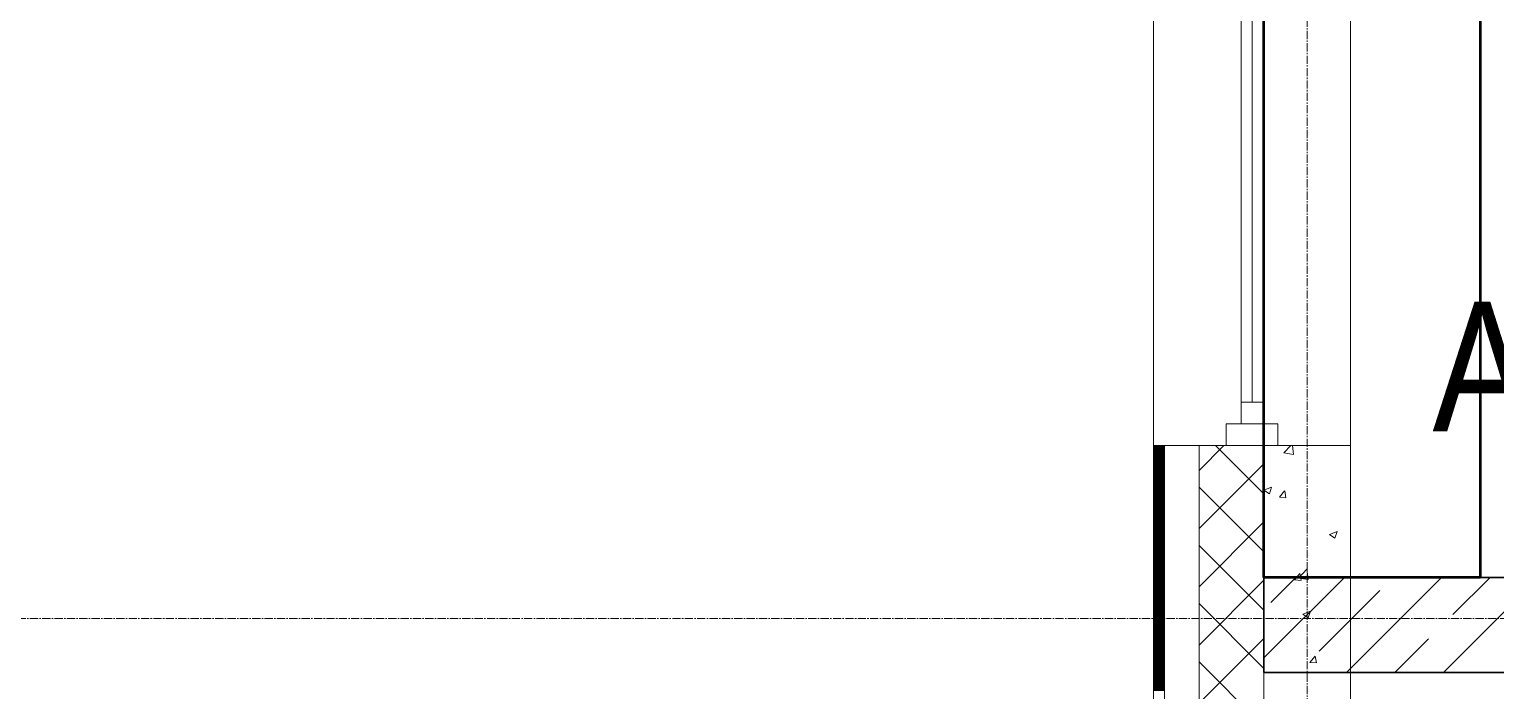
# Model space of a CAD drawing. Header units: millimetres. Extents: x -24360 to 609566, y -391049 to 148426.
# Drawn here: x -2955 to 436, y 64033 to 65562 of the extents above; entities that cross this region are included whole.
import ezdxf
from ezdxf.enums import TextEntityAlignment as Align

# ---------------------------------------------------------------- set-up
doc = ezdxf.new("R2010")
doc.units = ezdxf.units.MM
doc.linetypes.add('CENTER2', pattern=[28.575, 19.05, -3.175, 3.175, -3.175])
for name, color, linetype, lineweight, true_color in [('A-AREA', 7, 'Continuous', 15, 0x7f7f7f), ('АР_Оси_РД_100', 7, 'Continuous', 0, 0x525252), ('РД_Оси_100', 7, 'Continuous', 0, 0x525252)]:
    doc.layers.add(name, color=color, linetype=linetype, lineweight=lineweight, true_color=true_color)
for name, color, linetype, lineweight in [('A-Wall_Материал_Газоблок_Контур', 250, 'Continuous', 0), ('АР_Окна', 4, 'Continuous', 5), ('АР_Стены ЖБ', 7, 'Continuous', 30), ('АР_Стены ПЕНОблок', 52, 'Continuous', 20), ('АР_Тонкая', 254, 'Continuous', 5), ('АР_Утеплитель', 31, 'Continuous', 0), ('АР_Штриховка', 8, 'Continuous', 0)]:
    doc.layers.add(name, color=color, linetype=linetype, lineweight=lineweight)
doc.layers.add('КР_Балки-0.5', color=60, linetype='Continuous', lineweight=50, plot=False)
doc.styles.add('style1', font='ARIALN.TTF')

# ---------------------------------------------------------------- blocks, each defined once
blk = doc.blocks.new('СОШ_2200_АР_ОСИ_М100_28.05.24')
at = {"layer": 'АР_Оси_РД_100', "linetype": 'CENTER2'}
blk.add_line((0, -6155), (0, 139938.679), dxfattribs=at)
blk.add_lwpolyline([(29555, 64200), (-5454.958, 64200), (-5954.958, 64350)], dxfattribs=at)

msp = doc.modelspace()

# ---------------------------------------------------------------- linework, layer by layer
at = {"layer": 'A-Wall_Материал_Газоблок_Контур', "color": 18, "linetype": 'Continuous', "lineweight": 0, "true_color": 0x000000}
for p, q in [((-355, 67000), (-355, 64600)), ((100, 64600), (100, 67000))]:
    msp.add_line(p, q, dxfattribs=at)
at = {"layer": 'АР_Окна', "color": 18, "linetype": 'Continuous', "lineweight": 5, "true_color": 0x000000}
for p, q in [((-355, 67000), (-355, 64600)), ((100, 67000), (100, 64600)), ((-152.5, 64650), (-152.5, 66950)), ((-102.5, 66950), (-102.5, 64650)), ((-127.5, 66900), (-127.5, 64700)), ((-152.5, 64700), (-102.5, 64700)), ((-187.5, 64600), (-187.5, 64650)), ((-187.5, 64650), (-67.5, 64650)), ((-102.5, 64650), (-152.5, 64650)), ((-67.5, 64650), (-67.5, 64600)), ((-67.5, 64600), (-187.5, 64600))]:
    msp.add_line(p, q, dxfattribs=at)
at = {"layer": 'АР_Стены ЖБ', "color": 18, "linetype": 'Continuous', "lineweight": 30, "true_color": 0x000000}
for p, q in [((-100, 64295), (-100, 64075)), ((9634.302, 64295), (-100, 64295)), ((-100, 64075), (9634.302, 64075))]:
    msp.add_line(p, q, dxfattribs=at)
at = {"layer": 'АР_Стены ПЕНОблок', "color": 18, "linetype": 'Continuous', "lineweight": 20, "true_color": 0x000000}
for p, q in [((100, 64600), (-100, 64600)), ((-100, 64600), (-100, 62900)), ((100, 62900), (100, 64600))]:
    msp.add_line(p, q, dxfattribs=at)
at = {"layer": 'АР_Тонкая', "color": 18, "linetype": 'Continuous', "lineweight": 5, "true_color": 0x000000}
for p, q in [((-330, 64600), (-355, 64600)), ((-355, 64600), (-355, 62900)), ((-250, 64600), (-330, 64600)), ((-330, 64600), (-330, 62900)), ((-330, 62900), (-330, 64600)), ((-250, 62900), (-250, 64600))]:
    msp.add_line(p, q, dxfattribs=at)
at = {"layer": 'АР_Утеплитель', "color": 18, "linetype": 'Continuous', "lineweight": 0, "true_color": 0x000000}
for p, q in [((-100, 64600), (-250, 64600)), ((-250, 64600), (-250, 62900)), ((-100, 62900), (-100, 64600))]:
    msp.add_line(p, q, dxfattribs=at)
at = {"layer": 'АР_Штриховка', "color": 18, "linetype": 'Continuous', "lineweight": 0, "true_color": 0x000000}
for p, q in [((-355, 64599), (-330, 64599)), ((-355, 64598), (-330, 64598)), ((-250, 64542.548), (-192.548, 64600)), ((-100, 64488.436), (-211.563, 64600)), ((-53.991, 64582.954), (-37.635, 64600)), ((-31.361, 64579.455), (-33.751, 64600)), ((-355, 64597), (-330, 64597)), ((-355, 64596), (-330, 64596)), ((-355, 64595), (-330, 64595)), ((-355, 64594), (-330, 64594)), ((-355, 64593), (-330, 64593)), ((-355, 64592), (-330, 64592)), ((-355, 64591), (-330, 64591)), ((-355, 64590), (-330, 64590)), ((-355, 64589), (-330, 64589)), ((-355, 64588), (-330, 64588)), ((-355, 64587), (-330, 64587)), ((-355, 64586), (-330, 64586)), ((-355, 64585), (-330, 64585)), ((-355, 64584), (-330, 64584)), ((-355, 64583), (-330, 64583)), ((-355, 64582), (-330, 64582)), ((-355, 64581), (-330, 64581)), ((-355, 64580), (-330, 64580)), ((-355, 64579), (-330, 64579)), ((-355, 64578), (-330, 64578)), ((-355, 64577), (-330, 64577)), ((-355, 64576), (-330, 64576)), ((-355, 64575), (-330, 64575)), ((-355, 64574), (-330, 64574)), ((-355, 64573), (-330, 64573)), ((-355, 64572), (-330, 64572)), ((-355, 64571), (-330, 64571)), ((-355, 64570), (-330, 64570)), ((-355, 64569), (-330, 64569)), ((-355, 64568), (-330, 64568)), ((-355, 64567), (-330, 64567)), ((-355, 64566), (-330, 64566)), ((-355, 64565), (-330, 64565)), ((-355, 64564), (-330, 64564)), ((-53.961, 64582.891), (-31.371, 64579.388)), ((-355, 64563), (-330, 64563)), ((-355, 64562), (-330, 64562)), ((-355, 64561), (-330, 64561)), ((-355, 64560), (-330, 64560)), ((-355, 64559), (-330, 64559)), ((-355, 64558), (-330, 64558)), ((-355, 64557), (-330, 64557)), ((-355, 64556), (-330, 64556)), ((-355, 64555), (-330, 64555)), ((-355, 64554), (-330, 64554)), ((-355, 64553), (-330, 64553)), ((-355, 64552), (-330, 64552)), ((-355, 64551), (-330, 64551)), ((-355, 64550), (-330, 64550)), ((-355, 64549), (-330, 64549)), ((-355, 64548), (-330, 64548)), ((-355, 64547), (-330, 64547)), ((-355, 64546), (-330, 64546)), ((-355, 64545), (-330, 64545)), ((-355, 64544), (-330, 64544)), ((-355, 64543), (-330, 64543)), ((-355, 64542), (-330, 64542)), ((-355, 64541), (-330, 64541)), ((-355, 64540), (-330, 64540)), ((-355, 64539), (-330, 64539)), ((-355, 64538), (-330, 64538)), ((-355, 64537), (-330, 64537)), ((-355, 64536), (-330, 64536)), ((-355, 64535), (-330, 64535)), ((-355, 64534), (-330, 64534)), ((-355, 64533), (-330, 64533)), ((-355, 64532), (-330, 64532)), ((-355, 64531), (-330, 64531)), ((-355, 64530), (-330, 64530)), ((-250, 64407.844), (-100, 64557.844)), ((-355, 64529), (-330, 64529)), ((-355, 64528), (-330, 64528)), ((-355, 64527), (-330, 64527)), ((-355, 64526), (-330, 64526)), ((-355, 64525), (-330, 64525)), ((-355, 64524), (-330, 64524)), ((-355, 64523), (-330, 64523)), ((-355, 64522), (-330, 64522)), ((-355, 64521), (-330, 64521)), ((-355, 64520), (-330, 64520)), ((-355, 64519), (-330, 64519)), ((-355, 64518), (-330, 64518)), ((-355, 64517), (-330, 64517)), ((-355, 64516), (-330, 64516)), ((-355, 64515), (-330, 64515)), ((-355, 64514), (-330, 64514)), ((-355, 64513), (-330, 64513)), ((-355, 64512), (-330, 64512)), ((-355, 64511), (-330, 64511)), ((-355, 64510), (-330, 64510)), ((-355, 64509), (-330, 64509)), ((-355, 64508), (-330, 64508)), ((-355, 64507), (-330, 64507)), ((-355, 64506), (-330, 64506)), ((-355, 64505), (-330, 64505)), ((-355, 64504), (-330, 64504)), ((-355, 64503), (-330, 64503)), ((-355, 64502), (-330, 64502)), ((-355, 64501), (-330, 64501)), ((-355, 64500), (-330, 64500)), ((-355, 64499), (-330, 64499)), ((-355, 64498), (-330, 64498)), ((-355, 64497), (-330, 64497)), ((-355, 64496), (-330, 64496)), ((-100, 64353.733), (-250, 64503.733)), ((-99.906, 64496.699), (-87.271, 64488.176)), ((-99.887, 64496.74), (-82.102, 64503.567)), ((-87.265, 64488.174), (-82.115, 64503.523)), ((-355, 64495), (-330, 64495)), ((-355, 64494), (-330, 64494)), ((-355, 64493), (-330, 64493)), ((-355, 64492), (-330, 64492)), ((-355, 64491), (-330, 64491)), ((-355, 64490), (-330, 64490)), ((-355, 64489), (-330, 64489)), ((-355, 64488), (-330, 64488)), ((-355, 64487), (-330, 64487)), ((-355, 64486), (-330, 64486)), ((-355, 64485), (-330, 64485)), ((-355, 64484), (-330, 64484)), ((-355, 64483), (-330, 64483)), ((-355, 64482), (-330, 64482)), ((-355, 64481), (-330, 64481)), ((-355, 64480), (-330, 64480)), ((-355, 64479), (-330, 64479)), ((-355, 64478), (-330, 64478)), ((-355, 64477), (-330, 64477)), ((-355, 64476), (-330, 64476)), ((-355, 64475), (-330, 64475)), ((-355, 64474), (-330, 64474)), ((-355, 64473), (-330, 64473)), ((-355, 64472), (-330, 64472)), ((-355, 64471), (-330, 64471)), ((-355, 64470), (-330, 64470)), ((-355, 64469), (-330, 64469)), ((-355, 64468), (-330, 64468)), ((-355, 64467), (-330, 64467)), ((-355, 64466), (-330, 64466)), ((-355, 64465), (-330, 64465)), ((-355, 64464), (-330, 64464)), ((-355, 64463), (-330, 64463)), ((-355, 64462), (-330, 64462)), ((-64.305, 64480.518), (-52.06, 64495.111)), ((-64.305, 64480.518), (-49.123, 64479.19)), ((-48.969, 64479.218), (-51.906, 64495.139)), ((-355, 64461), (-330, 64461)), ((-355, 64460), (-330, 64460)), ((-355, 64459), (-330, 64459)), ((-355, 64458), (-330, 64458)), ((-355, 64457), (-330, 64457)), ((-355, 64456), (-330, 64456)), ((-355, 64455), (-330, 64455)), ((-355, 64454), (-330, 64454)), ((-355, 64453), (-330, 64453)), ((-355, 64452), (-330, 64452)), ((-355, 64451), (-330, 64451)), ((-355, 64450), (-330, 64450)), ((-355, 64449), (-330, 64449)), ((-355, 64448), (-330, 64448)), ((-355, 64447), (-330, 64447)), ((-355, 64446), (-330, 64446)), ((-355, 64445), (-330, 64445)), ((-355, 64444), (-330, 64444)), ((-355, 64443), (-330, 64443)), ((-355, 64442), (-330, 64442)), ((-355, 64441), (-330, 64441)), ((-355, 64440), (-330, 64440)), ((-355, 64439), (-330, 64439)), ((-355, 64438), (-330, 64438)), ((-355, 64437), (-330, 64437)), ((-355, 64436), (-330, 64436)), ((-355, 64435), (-330, 64435)), ((-355, 64434), (-330, 64434)), ((-355, 64433), (-330, 64433)), ((-355, 64432), (-330, 64432)), ((-355, 64431), (-330, 64431)), ((-355, 64430), (-330, 64430)), ((-355, 64429), (-330, 64429)), ((-355, 64428), (-330, 64428)), ((-355, 64427), (-330, 64427)), ((-355, 64426), (-330, 64426)), ((-355, 64425), (-330, 64425)), ((-355, 64424), (-330, 64424)), ((-355, 64423), (-330, 64423)), ((-355, 64422), (-330, 64422)), ((-355, 64421), (-330, 64421)), ((-355, 64420), (-330, 64420)), ((-355, 64419), (-330, 64419)), ((-355, 64418), (-330, 64418)), ((-355, 64417), (-330, 64417)), ((-355, 64416), (-330, 64416)), ((-355, 64415), (-330, 64415)), ((-355, 64414), (-330, 64414)), ((-355, 64413), (-330, 64413)), ((-355, 64412), (-330, 64412)), ((-355, 64411), (-330, 64411)), ((-355, 64410), (-330, 64410)), ((-355, 64409), (-330, 64409)), ((-355, 64408), (-330, 64408)), ((-355, 64407), (-330, 64407)), ((-355, 64406), (-330, 64406)), ((-355, 64405), (-330, 64405)), ((-355, 64404), (-330, 64404)), ((-355, 64403), (-330, 64403)), ((-355, 64402), (-330, 64402)), ((-355, 64401), (-330, 64401)), ((-355, 64400), (-330, 64400)), ((-355, 64399), (-330, 64399)), ((-355, 64398), (-330, 64398)), ((-355, 64397), (-330, 64397)), ((-355, 64396), (-330, 64396)), ((-355, 64395), (-330, 64395)), ((-355, 64394), (-330, 64394)), ((-250, 64273.14), (-100, 64423.14)), ((51.709, 64394.433), (64.343, 64385.911)), ((51.727, 64394.475), (69.512, 64401.302)), ((64.349, 64385.909), (69.499, 64401.258)), ((-355, 64393), (-330, 64393)), ((-355, 64392), (-330, 64392)), ((-355, 64391), (-330, 64391)), ((-355, 64390), (-330, 64390)), ((-355, 64389), (-330, 64389)), ((-355, 64388), (-330, 64388)), ((-355, 64387), (-330, 64387)), ((-355, 64386), (-330, 64386)), ((-355, 64385), (-330, 64385)), ((-355, 64384), (-330, 64384)), ((-355, 64383), (-330, 64383)), ((-355, 64382), (-330, 64382)), ((-355, 64381), (-330, 64381)), ((-355, 64380), (-330, 64380)), ((-355, 64379), (-330, 64379)), ((-355, 64378), (-330, 64378)), ((-355, 64377), (-330, 64377)), ((-355, 64376), (-330, 64376)), ((-355, 64375), (-330, 64375)), ((-355, 64374), (-330, 64374)), ((-355, 64373), (-330, 64373)), ((-355, 64372), (-330, 64372)), ((-355, 64371), (-330, 64371)), ((-355, 64370), (-330, 64370)), ((-355, 64369), (-330, 64369)), ((-355, 64368), (-330, 64368)), ((-355, 64367), (-330, 64367)), ((-355, 64366), (-330, 64366)), ((-355, 64365), (-330, 64365)), ((-355, 64364), (-330, 64364)), ((-355, 64363), (-330, 64363)), ((-355, 64362), (-330, 64362)), ((-355, 64361), (-330, 64361)), ((-355, 64360), (-330, 64360)), ((-100, 64219.029), (-250, 64369.029)), ((-355, 64359), (-330, 64359)), ((-355, 64358), (-330, 64358)), ((-355, 64357), (-330, 64357)), ((-355, 64356), (-330, 64356)), ((-355, 64355), (-330, 64355)), ((-355, 64354), (-330, 64354)), ((-355, 64353), (-330, 64353)), ((-355, 64352), (-330, 64352)), ((-355, 64351), (-330, 64351)), ((-355, 64350), (-330, 64350)), ((-355, 64349), (-330, 64349)), ((-355, 64348), (-330, 64348)), ((-355, 64347), (-330, 64347)), ((-355, 64346), (-330, 64346)), ((-355, 64345), (-330, 64345)), ((-355, 64344), (-330, 64344)), ((-355, 64343), (-330, 64343)), ((-355, 64342), (-330, 64342)), ((-355, 64341), (-330, 64341)), ((-355, 64340), (-330, 64340)), ((-355, 64339), (-330, 64339)), ((-355, 64338), (-330, 64338)), ((-355, 64337), (-330, 64337)), ((-355, 64336), (-330, 64336)), ((-355, 64335), (-330, 64335)), ((-355, 64334), (-330, 64334)), ((-355, 64333), (-330, 64333)), ((-355, 64332), (-330, 64332)), ((-355, 64331), (-330, 64331)), ((-355, 64330), (-330, 64330)), ((-355, 64329), (-330, 64329)), ((-355, 64328), (-330, 64328)), ((-355, 64327), (-330, 64327)), ((-355, 64326), (-330, 64326)), ((-355, 64325), (-330, 64325)), ((-355, 64324), (-330, 64324)), ((-355, 64323), (-330, 64323)), ((-355, 64322), (-330, 64322)), ((-355, 64321), (-330, 64321)), ((-355, 64320), (-330, 64320)), ((-355, 64319), (-330, 64319)), ((-355, 64318), (-330, 64318)), ((-355, 64317), (-330, 64317)), ((-355, 64316), (-330, 64316)), ((-355, 64315), (-330, 64315)), ((-355, 64314), (-330, 64314)), ((-355, 64313), (-330, 64313)), ((-355, 64312), (-330, 64312)), ((-355, 64311), (-330, 64311)), ((-355, 64310), (-330, 64310)), ((-355, 64309), (-330, 64309)), ((-355, 64308), (-330, 64308)), ((-355, 64307), (-330, 64307)), ((-355, 64306), (-330, 64306)), ((-355, 64305), (-330, 64305)), ((-355, 64304), (-330, 64304)), ((-355, 64303), (-330, 64303)), ((-355, 64302), (-330, 64302)), ((-355, 64301), (-330, 64301)), ((-355, 64300), (-330, 64300)), ((-355, 64299), (-330, 64299)), ((-355, 64298), (-330, 64298)), ((-355, 64297), (-330, 64297)), ((-355, 64296), (-330, 64296)), ((-355, 64295), (-330, 64295)), ((-355, 64294), (-330, 64294)), ((-355, 64293), (-330, 64293)), ((-355, 64292), (-330, 64292)), ((-29.062, 64289.461), (-16.817, 64304.055)), ((-20.316, 64293.485), (-0.532, 64314.104)), ((-20.287, 64293.423), (2.303, 64289.92)), ((-13.727, 64288.161), (-16.663, 64304.082)), ((2.314, 64289.986), (-0.493, 64314.109)), ((-355, 64291), (-330, 64291)), ((-355, 64290), (-330, 64290)), ((-355, 64289), (-330, 64289)), ((-355, 64288), (-330, 64288)), ((-355, 64287), (-330, 64287)), ((-355, 64286), (-330, 64286)), ((-355, 64285), (-330, 64285)), ((-355, 64284), (-330, 64284)), ((-355, 64283), (-330, 64283)), ((-355, 64282), (-330, 64282)), ((-355, 64281), (-330, 64281)), ((-355, 64280), (-330, 64280)), ((-355, 64279), (-330, 64279)), ((-355, 64278), (-330, 64278)), ((-355, 64277), (-330, 64277)), ((-355, 64276), (-330, 64276)), ((-355, 64275), (-330, 64275)), ((-355, 64274), (-330, 64274)), ((-355, 64273), (-330, 64273)), ((-355, 64272), (-330, 64272)), ((-355, 64271), (-330, 64271)), ((-355, 64270), (-330, 64270)), ((-355, 64269), (-330, 64269)), ((-355, 64268), (-330, 64268)), ((-355, 64267), (-330, 64267)), ((-355, 64266), (-330, 64266)), ((-355, 64265), (-330, 64265)), ((-355, 64264), (-330, 64264)), ((-355, 64263), (-330, 64263)), ((-355, 64262), (-330, 64262)), ((-355, 64261), (-330, 64261)), ((-355, 64260), (-330, 64260)), ((-355, 64259), (-330, 64259)), ((-250, 64138.436), (-100, 64288.436)), ((-29.062, 64289.461), (-13.88, 64288.133)), ((-355, 64258), (-330, 64258)), ((-355, 64257), (-330, 64257)), ((-355, 64256), (-330, 64256)), ((-355, 64255), (-330, 64255)), ((-355, 64254), (-330, 64254)), ((-355, 64253), (-330, 64253)), ((-355, 64252), (-330, 64252)), ((-355, 64251), (-330, 64251)), ((-355, 64250), (-330, 64250)), ((-355, 64249), (-330, 64249)), ((-355, 64248), (-330, 64248)), ((-355, 64247), (-330, 64247)), ((-355, 64246), (-330, 64246)), ((-355, 64245), (-330, 64245)), ((-355, 64244), (-330, 64244)), ((-355, 64243), (-330, 64243)), ((-355, 64242), (-330, 64242)), ((-355, 64241), (-330, 64241)), ((-355, 64240), (-330, 64240)), ((-355, 64239), (-330, 64239)), ((-355, 64238), (-330, 64238)), ((-355, 64237), (-330, 64237)), ((-355, 64236), (-330, 64236)), ((-355, 64235), (-330, 64235)), ((-355, 64234), (-330, 64234)), ((-355, 64233), (-330, 64233)), ((-355, 64232), (-330, 64232)), ((-355, 64231), (-330, 64231)), ((-355, 64230), (-330, 64230)), ((-355, 64229), (-330, 64229)), ((-355, 64228), (-330, 64228)), ((-355, 64227), (-330, 64227)), ((-355, 64226), (-330, 64226)), ((-355, 64225), (-330, 64225)), ((-100, 64084.325), (-250, 64234.325)), ((-355, 64224), (-330, 64224)), ((-355, 64223), (-330, 64223)), ((-355, 64222), (-330, 64222)), ((-355, 64221), (-330, 64221)), ((-355, 64220), (-330, 64220)), ((-355, 64219), (-330, 64219)), ((-355, 64218), (-330, 64218)), ((-355, 64217), (-330, 64217)), ((-355, 64216), (-330, 64216)), ((-355, 64215), (-330, 64215)), ((-355, 64214), (-330, 64214)), ((-355, 64213), (-330, 64213)), ((-355, 64212), (-330, 64212)), ((-355, 64211), (-330, 64211)), ((-355, 64210), (-330, 64210)), ((-355, 64209), (-330, 64209)), ((-355, 64208), (-330, 64208)), ((-355, 64207), (-330, 64207)), ((-355, 64206), (-330, 64206)), ((-355, 64205), (-330, 64205)), ((-355, 64204), (-330, 64204)), ((-355, 64203), (-330, 64203)), ((-355, 64202), (-330, 64202)), ((-355, 64201), (-330, 64201)), ((-355, 64200), (-330, 64200)), ((-355, 64199), (-330, 64199)), ((-355, 64198), (-330, 64198)), ((-355, 64197), (-330, 64197)), ((-355, 64196), (-330, 64196)), ((-355, 64195), (-330, 64195)), ((-355, 64194), (-330, 64194)), ((-355, 64193), (-330, 64193)), ((-355, 64192), (-330, 64192)), ((-355, 64191), (-330, 64191)), ((-10.093, 64210.245), (2.541, 64201.723)), ((-10.075, 64210.287), (7.71, 64217.114)), ((2.547, 64201.721), (7.697, 64217.07)), ((-355, 64190), (-330, 64190)), ((-355, 64189), (-330, 64189)), ((-355, 64188), (-330, 64188)), ((-355, 64187), (-330, 64187)), ((-355, 64186), (-330, 64186)), ((-355, 64185), (-330, 64185)), ((-355, 64184), (-330, 64184)), ((-355, 64183), (-330, 64183)), ((-355, 64182), (-330, 64182)), ((-355, 64181), (-330, 64181)), ((-355, 64180), (-330, 64180)), ((-355, 64179), (-330, 64179)), ((-355, 64178), (-330, 64178)), ((-355, 64177), (-330, 64177)), ((-355, 64176), (-330, 64176)), ((-355, 64175), (-330, 64175)), ((-355, 64174), (-330, 64174)), ((-355, 64173), (-330, 64173)), ((-355, 64172), (-330, 64172)), ((-355, 64171), (-330, 64171)), ((-355, 64170), (-330, 64170)), ((-355, 64169), (-330, 64169)), ((-355, 64168), (-330, 64168)), ((-355, 64167), (-330, 64167)), ((-355, 64166), (-330, 64166)), ((-355, 64165), (-330, 64165)), ((-355, 64164), (-330, 64164)), ((-355, 64163), (-330, 64163)), ((-355, 64162), (-330, 64162)), ((-355, 64161), (-330, 64161)), ((-355, 64160), (-330, 64160)), ((-355, 64159), (-330, 64159)), ((-355, 64158), (-330, 64158)), ((-355, 64157), (-330, 64157)), ((-355, 64156), (-330, 64156)), ((-355, 64155), (-330, 64155)), ((-355, 64154), (-330, 64154)), ((-355, 64153), (-330, 64153)), ((-355, 64152), (-330, 64152)), ((-355, 64151), (-330, 64151)), ((-355, 64150), (-330, 64150)), ((-355, 64149), (-330, 64149)), ((-355, 64148), (-330, 64148)), ((-355, 64147), (-330, 64147)), ((-355, 64146), (-330, 64146)), ((-355, 64145), (-330, 64145)), ((-355, 64144), (-330, 64144)), ((-355, 64143), (-330, 64143)), ((-355, 64142), (-330, 64142)), ((-355, 64141), (-330, 64141)), ((-355, 64140), (-330, 64140)), ((-355, 64139), (-330, 64139)), ((-355, 64138), (-330, 64138)), ((-355, 64137), (-330, 64137)), ((-355, 64136), (-330, 64136)), ((-355, 64135), (-330, 64135)), ((-355, 64134), (-330, 64134)), ((-355, 64133), (-330, 64133)), ((-355, 64132), (-330, 64132)), ((-355, 64131), (-330, 64131)), ((-355, 64130), (-330, 64130)), ((-355, 64129), (-330, 64129)), ((-355, 64128), (-330, 64128)), ((-355, 64127), (-330, 64127)), ((-355, 64126), (-330, 64126)), ((-355, 64125), (-330, 64125)), ((-355, 64124), (-330, 64124)), ((-355, 64123), (-330, 64123)), ((-250, 64003.733), (-100, 64153.733)), ((-355, 64122), (-330, 64122)), ((-355, 64121), (-330, 64121)), ((-355, 64120), (-330, 64120)), ((-355, 64119), (-330, 64119)), ((-355, 64118), (-330, 64118)), ((-355, 64117), (-330, 64117)), ((-355, 64116), (-330, 64116)), ((-355, 64115), (-330, 64115)), ((-355, 64114), (-330, 64114)), ((-355, 64113), (-330, 64113)), ((-355, 64112), (-330, 64112)), ((-355, 64111), (-330, 64111)), ((-355, 64110), (-330, 64110)), ((-355, 64109), (-330, 64109)), ((-355, 64108), (-330, 64108)), ((-355, 64107), (-330, 64107)), ((-355, 64106), (-330, 64106)), ((-355, 64105), (-330, 64105)), ((-355, 64104), (-330, 64104)), ((-355, 64103), (-330, 64103)), ((-355, 64102), (-330, 64102)), ((-355, 64101), (-330, 64101)), ((-355, 64100), (-330, 64100)), ((-355, 64099), (-330, 64099)), ((-355, 64098), (-330, 64098)), ((-355, 64097), (-330, 64097)), ((-355, 64096), (-330, 64096)), ((-355, 64095), (-330, 64095)), ((-355, 64094), (-330, 64094)), ((-355, 64093), (-330, 64093)), ((-355, 64092), (-330, 64092)), ((-355, 64091), (-330, 64091)), ((-355, 64090), (-330, 64090)), ((-355, 64089), (-330, 64089)), ((-100, 63949.621), (-250, 64099.621)), ((6.181, 64098.405), (18.427, 64112.998)), ((6.181, 64098.404), (21.363, 64097.076)), ((21.516, 64097.104), (18.579, 64113.025)), ((-355, 64088), (-330, 64088)), ((-355, 64087), (-330, 64087)), ((-355, 64086), (-330, 64086)), ((-355, 64085), (-330, 64085)), ((-355, 64084), (-330, 64084)), ((-355, 64083), (-330, 64083)), ((-355, 64082), (-330, 64082)), ((-355, 64081), (-330, 64081)), ((-355, 64080), (-330, 64080)), ((-355, 64079), (-330, 64079)), ((-355, 64078), (-330, 64078)), ((-355, 64077), (-330, 64077)), ((-355, 64076), (-330, 64076)), ((-355, 64075), (-330, 64075)), ((-355, 64074), (-330, 64074)), ((-355, 64073), (-330, 64073)), ((-355, 64072), (-330, 64072)), ((-355, 64071), (-330, 64071)), ((-355, 64070), (-330, 64070)), ((-355, 64069), (-330, 64069)), ((-355, 64068), (-330, 64068)), ((-355, 64067), (-330, 64067)), ((-355, 64066), (-330, 64066)), ((-355, 64065), (-330, 64065)), ((-355, 64064), (-330, 64064)), ((-355, 64063), (-330, 64063)), ((-355, 64062), (-330, 64062)), ((-355, 64061), (-330, 64061)), ((-355, 64060), (-330, 64060)), ((-355, 64059), (-330, 64059)), ((-355, 64058), (-330, 64058)), ((-355, 64057), (-330, 64057)), ((-355, 64056), (-330, 64056)), ((-355, 64055), (-330, 64055)), ((-355, 64054), (-330, 64054)), ((-355, 64053), (-330, 64053)), ((-355, 64052), (-330, 64052)), ((-355, 64051), (-330, 64051)), ((-355, 64050), (-330, 64050)), ((-355, 64049), (-330, 64049)), ((-355, 64048), (-330, 64048)), ((-355, 64047), (-330, 64047)), ((-355, 64046), (-330, 64046)), ((-355, 64045), (-330, 64045)), ((-355, 64044), (-330, 64044)), ((-355, 64043), (-330, 64043)), ((-355, 64042), (-330, 64042)), ((-355, 64041), (-330, 64041)), ((-355, 64040), (-330, 64040)), ((-355, 64039), (-330, 64039)), ((-355, 64038), (-330, 64038)), ((-355, 64037), (-330, 64037)), ((-355, 64036), (-330, 64036)), ((-355, 64035), (-330, 64035)), ((-355, 64034), (-330, 64034)), ((-355, 64033), (-330, 64033))]:
    msp.add_line(p, q, dxfattribs=at)
at = {"layer": 'АР_Штриховка', "color": 18, "linetype": 'Continuous', "lineweight": 5, "true_color": 0x000000}
for p, q in [((-100, 64108.831), (86.169, 64295)), ((-84.19, 64236.895), (-26.084, 64295)), ((90.675, 64075), (310.675, 64295)), ((315.182, 64075), (535.182, 64295)), ((336.76, 64208.831), (422.928, 64295)), ((28.063, 64124.641), (168.38, 64264.958)), ((202.928, 64075), (280.633, 64152.705))]:
    msp.add_line(p, q, dxfattribs=at)
at = {"layer": 'КР_Балки-0.5', "color": 18, "ltscale": 200, "true_color": 0x000000}
for p, q in [((-100, 64295), (-100, 90800)), ((-100, 64295), (-100, 90800)), ((400, 90800), (400, 64295)), ((400, 90800), (400, 64295)), ((400, 64295), (-100, 64295)), ((400, 64295), (-100, 64295))]:
    msp.add_line(p, q, dxfattribs=at)

# ---------------------------------------------------------------- block references
at = {"layer": 'РД_Оси_100'}
msp.add_blockref('СОШ_2200_АР_ОСИ_М100_28.05.24', (0, 0), dxfattribs=at)

# ---------------------------------------------------------------- texts
at = {"layer": 'A-AREA', "color": 18, "true_color": 0x000000, "style": 'style1'}
msp.add_attdef('АР-ПОМЕЩЕНИЕ:ПЛОЩАДЬ', text='00', height=300, dxfattribs=at).set_placement((2652.469, 64741.514), align=Align.MIDDLE)

doc.saveas('drawing.dxf')
